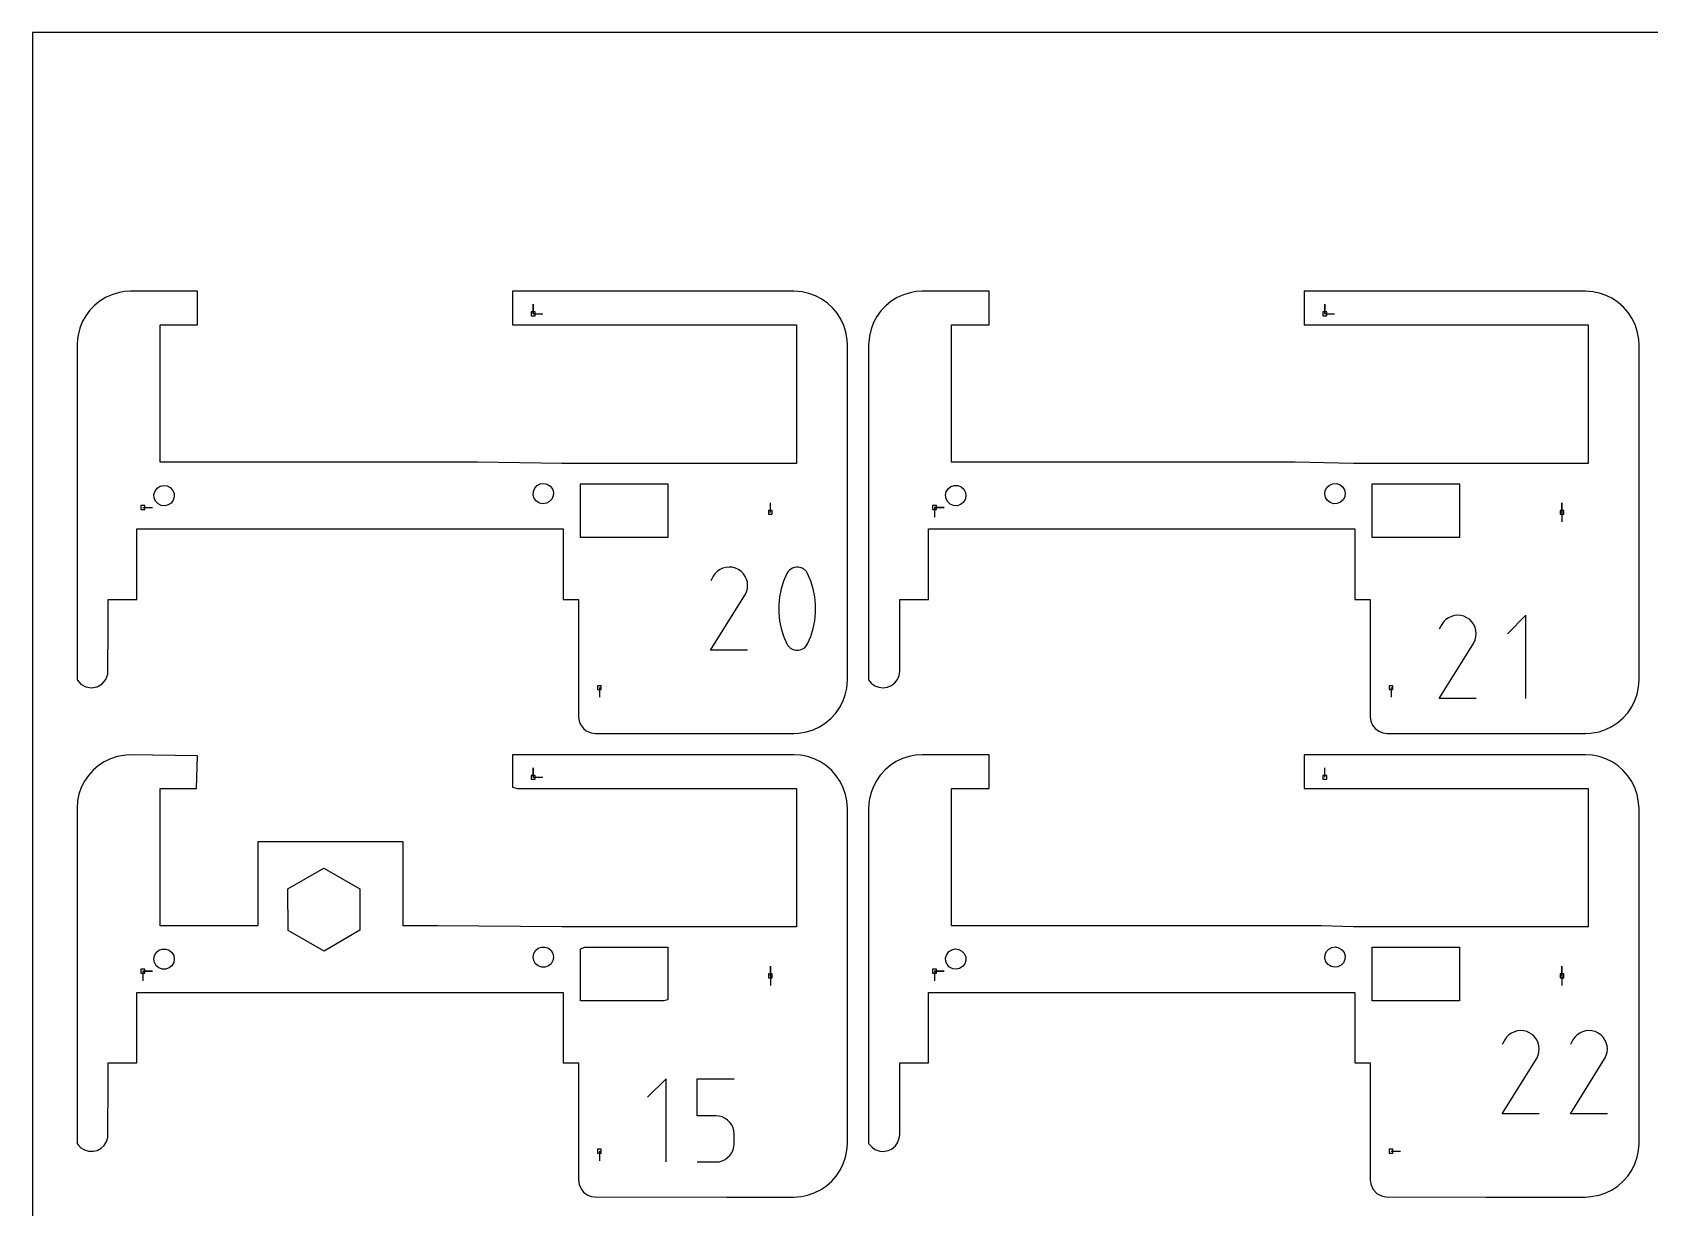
# Model space of a CAD drawing. Extents: x 0 to 400, y 0 to 400.
# Drawn here: x 0 to 241.4, y 224.6 to 400 of the extents above; entities that cross this region are included whole.
import ezdxf

# ---------------------------------------------------------------- set-up
doc = ezdxf.new("R2010")
doc.units = 0

msp = doc.modelspace()

# ---------------------------------------------------------------- linework, layer by layer
at = {"layer": 'annotation', "color": 1}
for p, q in [((74.763123, 358.001214), (74.763123, 359.429964)), ((74.763123, 358.001214), (74.763123, 359.429964)), ((74.763123, 359.429964), (74.763123, 358.001214)), ((74.763123, 358.001214), (76.191873, 358.001214)), ((192.938117, 358.001214), (192.938117, 359.429964)), ((192.938117, 358.001214), (192.938117, 359.429964)), ((192.938117, 359.429964), (192.938117, 358.001214)), ((192.938117, 358.001214), (194.366866, 358.001214)), ((16.500624, 329.081892), (17.929374, 329.081892)), ((110.167494, 328.367517), (110.167494, 329.796267)), ((134.675618, 329.081892), (136.104368, 329.081892)), ((134.675618, 329.081892), (136.104368, 329.081892)), ((136.104368, 329.081892), (134.675618, 329.081892)), ((134.675618, 329.081892), (134.675618, 327.653142)), ((228.342488, 328.367517), (228.342488, 329.796267)), ((228.342488, 328.367517), (228.342488, 329.796267)), ((228.342488, 329.796267), (228.342488, 328.367517)), ((228.342488, 328.367517), (228.342488, 326.938767)), ((101.628944, 318.82051), (101.266729, 318.125681)), ((101.916391, 319.228114), (101.628944, 318.82051)), ((102.261262, 319.568368), (101.916391, 319.228114)), ((102.65307, 319.838548), (102.261262, 319.568368)), ((103.081325, 320.03593), (102.65307, 319.838548)), ((103.535539, 320.157788), (103.081325, 320.03593)), ((104.005223, 320.201398), (103.535539, 320.157788)), ((104.479889, 320.164035), (104.005223, 320.201398)), ((104.949047, 320.042974), (104.479889, 320.164035)), ((105.40221, 319.83549), (104.949047, 320.042974)), ((105.807515, 319.547685), (105.40221, 319.83549)), ((105.40221, 319.83549), (105.40221, 319.83549)), ((106.146394, 319.202319), (105.807515, 319.547685)), ((106.415834, 318.80998), (106.146394, 319.202319)), ((106.612821, 318.38125), (106.415834, 318.80998)), ((112.625712, 319.218138), (112.149568, 318.098434)), ((112.786055, 319.484781), (112.625712, 319.218138)), ((112.625712, 319.218138), (112.625712, 319.218138)), ((112.985885, 319.712007), (112.786055, 319.484781)), ((113.218584, 319.897619), (112.985885, 319.712007)), ((113.477538, 320.039417), (113.218584, 319.897619)), ((113.756129, 320.135202), (113.477538, 320.039417)), ((114.04774, 320.182775), (113.756129, 320.135202)), ((114.345757, 320.179937), (114.04774, 320.182775)), ((114.643562, 320.124489), (114.345757, 320.179937)), ((114.934539, 320.014232), (114.643562, 320.124489)), ((115.04593, 319.955697), (114.934539, 320.014232)), ((114.934539, 320.014232), (114.934539, 320.014232)), ((115.15282, 319.888462), (115.04593, 319.955697)), ((115.25469, 319.813059), (115.15282, 319.888462)), ((115.351021, 319.730021), (115.25469, 319.813059)), ((115.441294, 319.639879), (115.351021, 319.730021)), ((115.524988, 319.543165), (115.441294, 319.639879)), ((115.601586, 319.440412), (115.524988, 319.543165)), ((115.670567, 319.332152), (115.601586, 319.440412)), ((115.731412, 319.218917), (115.670567, 319.332152)), ((116.209864, 318.096905), (115.731412, 319.218917)), ((115.731412, 319.218917), (115.731412, 319.218917)), ((106.405506, 316.062225), (106.61598, 316.514131)), ((106.734343, 317.926715), (106.612821, 318.38125)), ((106.61598, 316.514131), (106.738936, 316.982571)), ((106.777385, 317.456961), (106.734343, 317.926715)), ((106.738936, 316.982571), (106.777385, 317.456961)), ((111.792459, 316.946257), (111.554387, 315.770794)), ((112.149568, 318.098434), (111.792459, 316.946257)), ((116.568703, 316.942996), (116.209864, 318.096905)), ((116.80793, 315.76638), (116.568703, 316.942996)), ((101.25894, 307.780359), (106.356432, 315.986666)), ((106.356432, 315.986666), (106.362525, 315.994206)), ((106.356432, 315.986666), (106.356432, 315.986666)), ((106.362525, 315.994206), (106.368369, 316.001811)), ((106.368369, 316.001811), (106.374001, 316.009544)), ((106.374001, 316.009544), (106.37946, 316.017469)), ((106.37946, 316.017469), (106.384785, 316.025651)), ((106.384785, 316.025651), (106.390013, 316.034153)), ((106.390013, 316.034153), (106.395184, 316.04304)), ((106.395184, 316.04304), (106.400335, 316.052376)), ((106.400335, 316.052376), (106.405506, 316.062225)), ((106.405506, 316.062225), (106.405506, 316.062225)), ((111.554387, 315.770794), (111.435351, 314.581233)), ((111.435351, 314.581233), (111.435351, 313.386762)), ((116.927543, 314.576242), (116.80793, 315.76638)), ((116.927543, 313.381771), (116.927543, 314.576242)), ((111.435351, 313.386762), (111.554387, 312.196566)), ((111.554387, 312.196566), (111.792459, 311.019834)), ((116.568703, 311.016574), (116.80793, 312.192152)), ((116.80793, 312.192152), (116.927543, 313.381771)), ((210.387006, 311.632291), (210.024791, 310.937462)), ((210.674453, 312.039895), (210.387006, 311.632291)), ((211.019324, 312.38015), (210.674453, 312.039895)), ((211.411132, 312.65033), (211.019324, 312.38015)), ((211.839387, 312.847712), (211.411132, 312.65033)), ((212.293601, 312.96957), (211.839387, 312.847712)), ((212.763285, 313.01318), (212.293601, 312.96957)), ((213.23795, 312.975816), (212.763285, 313.01318)), ((213.707109, 312.854755), (213.23795, 312.975816)), ((214.160271, 312.647272), (213.707109, 312.854755)), ((214.565577, 312.359466), (214.160271, 312.647272)), ((214.160271, 312.647272), (214.160271, 312.647272)), ((214.904456, 312.014101), (214.565577, 312.359466)), ((215.173896, 311.621761), (214.904456, 312.014101)), ((215.370883, 311.193032), (215.173896, 311.621761)), ((222.954265, 313.013482), (220.192864, 310.251302)), ((222.954265, 300.592241), (222.954265, 313.013482)), ((111.792459, 311.019834), (112.149568, 309.865753)), ((112.149568, 309.865753), (112.625712, 308.743509)), ((115.731412, 308.744288), (116.209864, 309.864224)), ((116.209864, 309.864224), (116.568703, 311.016574)), ((215.163567, 308.874006), (215.374042, 309.325912)), ((215.492405, 310.738497), (215.370883, 311.193032)), ((215.374042, 309.325912), (215.496997, 309.794353)), ((215.535447, 310.268742), (215.492405, 310.738497)), ((215.496997, 309.794353), (215.535447, 310.268742)), ((106.77551, 307.780359), (101.25894, 307.780359)), ((112.625712, 308.743509), (112.625712, 308.743509)), ((112.625712, 308.743509), (112.686336, 308.6305)), ((112.686336, 308.6305), (112.754807, 308.522779)), ((112.754807, 308.522779), (112.830837, 308.420675)), ((112.830837, 308.420675), (112.914137, 308.324514)), ((112.914137, 308.324514), (113.004419, 308.234623)), ((113.004419, 308.234623), (113.101395, 308.151329)), ((113.101395, 308.151329), (113.204775, 308.07496)), ((113.204775, 308.07496), (113.314271, 308.005841)), ((113.314271, 308.005841), (113.429595, 307.9443)), ((113.429595, 307.9443), (113.429595, 307.9443)), ((113.429595, 307.9443), (113.71828, 307.836382)), ((113.71828, 307.836382), (114.014351, 307.782766)), ((114.014351, 307.782766), (114.311114, 307.781267)), ((114.311114, 307.781267), (114.601877, 307.829698)), ((114.601877, 307.829698), (114.879945, 307.925873)), ((114.879945, 307.925873), (115.138626, 308.067606)), ((115.138626, 308.067606), (115.371226, 308.25271)), ((115.371226, 308.25271), (115.571052, 308.479)), ((115.571052, 308.479), (115.731412, 308.744288)), ((115.731412, 308.744288), (115.731412, 308.744288)), ((210.017001, 300.59214), (215.114493, 308.798448)), ((215.114493, 308.798448), (215.120587, 308.805988)), ((215.114493, 308.798448), (215.114493, 308.798448)), ((215.120587, 308.805988), (215.126431, 308.813593)), ((215.126431, 308.813593), (215.132063, 308.821326)), ((215.132063, 308.821326), (215.137522, 308.829251)), ((215.137522, 308.829251), (215.142847, 308.837433)), ((215.142847, 308.837433), (215.148075, 308.845935)), ((215.148075, 308.845935), (215.153245, 308.854822)), ((215.153245, 308.854822), (215.158397, 308.864158)), ((215.158397, 308.864158), (215.163567, 308.874006)), ((215.163567, 308.874006), (215.163567, 308.874006)), ((84.644752, 302.20564), (84.644752, 300.77689)), ((202.819746, 302.205639), (202.819746, 300.77689)), ((215.533572, 300.59214), (210.017001, 300.59214)), ((74.763123, 288.826209), (74.763123, 290.254959)), ((74.763123, 288.826209), (74.763123, 290.254959)), ((74.763123, 290.254959), (74.763123, 288.826209)), ((192.938117, 288.826209), (192.938117, 290.254959)), ((74.763123, 288.826209), (76.191873, 288.826209)), ((16.500624, 259.906887), (17.929374, 259.906887)), ((16.500624, 259.906887), (17.929374, 259.906887)), ((17.929374, 259.906887), (16.500624, 259.906887)), ((16.500624, 259.906887), (16.500624, 258.478137)), ((110.167494, 259.192512), (110.167494, 260.621262)), ((110.167494, 259.192512), (110.167494, 260.621262)), ((110.167494, 260.621262), (110.167494, 259.192512)), ((110.167494, 259.192512), (110.167494, 257.763762)), ((134.675618, 259.906887), (136.104368, 259.906887)), ((134.675618, 259.906887), (136.104368, 259.906887)), ((136.104368, 259.906887), (134.675618, 259.906887)), ((134.675618, 259.906887), (134.675618, 258.478137)), ((228.342488, 259.192512), (228.342488, 260.621262)), ((228.342488, 259.192512), (228.342488, 260.621262)), ((228.342488, 260.621262), (228.342488, 259.192512)), ((228.342488, 259.192512), (228.342488, 257.763762)), ((219.790811, 249.645505), (219.428596, 248.950676)), ((220.078258, 250.053109), (219.790811, 249.645505)), ((220.423129, 250.393363), (220.078258, 250.053109)), ((220.814937, 250.663543), (220.423129, 250.393363)), ((221.243192, 250.860925), (220.814937, 250.663543)), ((221.697406, 250.982783), (221.243192, 250.860925)), ((222.16709, 251.026393), (221.697406, 250.982783)), ((222.641756, 250.98903), (222.16709, 251.026393)), ((223.110914, 250.867969), (222.641756, 250.98903)), ((223.564077, 250.660485), (223.110914, 250.867969)), ((223.969382, 250.372679), (223.564077, 250.660485)), ((223.564077, 250.660485), (223.564077, 250.660485)), ((224.308261, 250.027314), (223.969382, 250.372679)), ((224.577701, 249.634974), (224.308261, 250.027314)), ((224.774688, 249.206245), (224.577701, 249.634974)), ((224.89621, 248.75171), (224.774688, 249.206245)), ((224.939252, 248.281956), (224.89621, 248.75171)), ((229.967222, 249.645505), (229.605007, 248.950676)), ((230.254669, 250.053109), (229.967222, 249.645505)), ((230.59954, 250.393363), (230.254669, 250.053109)), ((230.991348, 250.663543), (230.59954, 250.393363)), ((231.419603, 250.860925), (230.991348, 250.663543)), ((231.873817, 250.982783), (231.419603, 250.860925)), ((232.343501, 251.026393), (231.873817, 250.982783)), ((232.818167, 250.98903), (232.343501, 251.026393)), ((233.287325, 250.867969), (232.818167, 250.98903)), ((233.740488, 250.660485), (233.287325, 250.867969)), ((234.145793, 250.372679), (233.740488, 250.660485)), ((233.740488, 250.660485), (233.740488, 250.660485)), ((234.484672, 250.027314), (234.145793, 250.372679)), ((234.754112, 249.634974), (234.484672, 250.027314)), ((234.9511, 249.206245), (234.754112, 249.634974)), ((235.072621, 248.75171), (234.9511, 249.206245)), ((235.115663, 248.281956), (235.072621, 248.75171)), ((219.420807, 238.605353), (224.518298, 246.811661)), ((224.518298, 246.811661), (224.524392, 246.819201)), ((224.518298, 246.811661), (224.518298, 246.811661)), ((224.524392, 246.819201), (224.530236, 246.826806)), ((224.530236, 246.826806), (224.535868, 246.834539)), ((224.535868, 246.834539), (224.541327, 246.842464)), ((224.541327, 246.842464), (224.546652, 246.850646)), ((224.546652, 246.850646), (224.55188, 246.859148)), ((224.55188, 246.859148), (224.557051, 246.868035)), ((224.557051, 246.868035), (224.562202, 246.877371)), ((224.562202, 246.877371), (224.567373, 246.88722)), ((224.567373, 246.88722), (224.777847, 247.339126)), ((224.567373, 246.88722), (224.567373, 246.88722)), ((224.777847, 247.339126), (224.900802, 247.807566)), ((224.900802, 247.807566), (224.939252, 248.281956)), ((229.597218, 238.605353), (234.69471, 246.811661)), ((234.69471, 246.811661), (234.700803, 246.819201)), ((234.69471, 246.811661), (234.69471, 246.811661)), ((234.700803, 246.819201), (234.706647, 246.826806)), ((234.706647, 246.826806), (234.712279, 246.834539)), ((234.712279, 246.834539), (234.717738, 246.842464)), ((234.717738, 246.842464), (234.723063, 246.850646)), ((234.723063, 246.850646), (234.728291, 246.859148)), ((234.728291, 246.859148), (234.733462, 246.868035)), ((234.733462, 246.868035), (234.738613, 246.877371)), ((234.738613, 246.877371), (234.743784, 246.88722)), ((234.743784, 246.88722), (234.954258, 247.339126)), ((234.743784, 246.88722), (234.743784, 246.88722)), ((234.954258, 247.339126), (235.077214, 247.807566)), ((235.077214, 247.807566), (235.115663, 248.281956)), ((94.603798, 243.838477), (91.842397, 241.076297)), ((94.603798, 231.417236), (94.603798, 243.838477)), ((99.261374, 238.307107), (99.261374, 243.838477)), ((99.261374, 243.838477), (104.777945, 243.838477)), ((102.019659, 238.307107), (99.261374, 238.307107)), ((102.514923, 238.262836), (102.019659, 238.307107)), ((102.981285, 238.135155), (102.514923, 238.262836)), ((103.410905, 237.931765), (102.981285, 238.135155)), ((103.795941, 237.660366), (103.410905, 237.931765)), ((104.128553, 237.328656), (103.795941, 237.660366)), ((104.400901, 236.944337), (104.128553, 237.328656)), ((104.605142, 236.515107), (104.400901, 236.944337)), ((224.937377, 238.605353), (219.420807, 238.605353)), ((235.113788, 238.605353), (229.597218, 238.605353)), ((104.733437, 236.048667), (104.605142, 236.515107)), ((104.777945, 235.552716), (104.733437, 236.048667)), ((104.777945, 234.178637), (104.777945, 235.552716)), ((104.777945, 235.552716), (104.777945, 235.552716)), ((84.644752, 233.030635), (84.644752, 231.601885)), ((102.980971, 231.590073), (103.410558, 231.794395)), ((103.410558, 231.794395), (103.795621, 232.066901)), ((103.795621, 232.066901), (104.128297, 232.399774)), ((104.128297, 232.399774), (104.400728, 232.785199)), ((104.400728, 232.785199), (104.605053, 233.215362)), ((104.605053, 233.215362), (104.733412, 233.682446)), ((104.733412, 233.682446), (104.777945, 234.178637)), ((202.819746, 233.030635), (204.248496, 233.030635)), ((99.261374, 231.417236), (102.019659, 231.417236)), ((102.019659, 231.417236), (102.514718, 231.461748)), ((102.019659, 231.417236), (102.019659, 231.417236)), ((102.514718, 231.461748), (102.980971, 231.590073))]:
    msp.add_line(p, q, dxfattribs=at)
at = {"layer": 'boundary', "color": 5}
for p, q in [((10.142966, 359.945244), (9.32311, 359.2984)), ((11.040238, 360.479539), (10.142966, 359.945244)), ((11.999574, 360.892147), (11.040238, 360.479539)), ((13.004559, 361.176007), (11.999574, 360.892147)), ((13.761524, 361.30814), (13.004559, 361.176007)), ((14.667502, 361.367519), (13.761524, 361.30814)), ((22.943207, 361.367519), (14.667502, 361.367519)), ((24.667501, 361.367519), (22.943207, 361.367519)), ((24.667501, 360.250782), (24.667501, 361.367519)), ((24.667501, 356.334339), (24.667501, 360.250782)), ((93.274936, 361.367519), (71.667498, 361.367519)), ((71.667498, 361.367519), (71.667498, 357.451076)), ((113.667501, 361.367519), (93.274936, 361.367519)), ((114.902226, 361.261183), (113.667501, 361.367519)), ((115.921991, 361.032488), (114.902226, 361.261183)), ((116.903186, 360.672642), (115.921991, 361.032488)), ((117.82901, 360.187805), (116.903186, 360.672642)), ((118.683636, 359.586271), (117.82901, 360.187805)), ((128.202315, 359.867972), (127.393534, 359.206694)), ((129.09049, 360.418024), (128.202315, 359.867972)), ((130.042864, 360.84744), (129.09049, 360.418024)), ((131.043141, 361.148873), (130.042864, 360.84744)), ((131.890254, 361.305107), (131.043141, 361.148873)), ((132.842496, 361.367519), (131.890254, 361.305107)), ((140.826771, 361.367519), (132.842496, 361.367519)), ((142.842494, 361.367519), (140.826771, 361.367519)), ((142.842494, 360.062037), (142.842494, 361.367519)), ((142.842494, 356.334339), (142.842494, 360.062037)), ((210.408608, 361.367519), (189.842491, 361.367519)), ((189.842491, 361.367519), (189.842492, 357.63982)), ((231.842494, 361.367519), (210.408608, 361.367519)), ((232.929722, 361.290522), (231.842494, 361.367519)), ((233.954576, 361.080829), (232.929722, 361.290522)), ((234.943302, 360.739157), (233.954576, 361.080829)), ((235.87896, 360.271356), (234.943302, 360.739157)), ((236.745563, 359.685429), (235.87896, 360.271356)), ((7.970193, 357.713078), (7.460278, 356.801728)), ((8.594699, 358.550076), (7.970193, 357.713078)), ((9.32311, 359.2984), (8.594699, 358.550076)), ((71.667498, 357.451076), (71.667498, 356.334339)), ((119.452427, 358.878329), (118.683636, 359.586271)), ((120.122244, 358.076097), (119.452427, 358.878329)), ((120.681612, 357.193303), (120.122244, 358.076097)), ((126.067915, 357.597434), (125.573756, 356.676986)), ((126.677987, 358.445506), (126.067915, 357.597434)), ((127.393534, 359.206694), (126.677987, 358.445506)), ((189.842492, 357.63982), (189.842491, 356.334339)), ((237.528262, 358.991397), (236.745563, 359.685429)), ((238.213687, 358.20114), (237.528262, 358.991397)), ((238.79009, 357.328181), (238.213687, 358.20114)), ((239.247624, 356.387453), (238.79009, 357.328181)), ((7.073682, 355.831616), (6.817021, 354.819343)), ((7.460278, 356.801728), (7.073682, 355.831616)), ((19.05894, 342.700695), (19.05894, 356.334339)), ((19.05894, 356.334339), (23.611038, 356.334339)), ((23.611038, 356.334339), (24.667501, 356.334339)), ((71.667498, 356.334339), (76.45196, 356.334339)), ((76.45196, 356.334339), (86.083357, 356.334339)), ((86.083357, 356.334339), (114.058943, 356.334339)), ((114.058943, 356.334339), (114.058943, 339.814278)), ((121.120971, 356.245046), (120.681612, 357.193303)), ((121.432798, 355.247554), (121.120971, 356.245046)), ((121.619338, 354.102219), (121.432798, 355.247554)), ((125.203968, 355.699912), (124.964881, 354.682931)), ((125.573756, 356.676986), (125.203968, 355.699912)), ((137.233934, 343.235477), (137.233934, 356.334339)), ((137.233934, 356.334339), (141.607475, 356.334339)), ((141.607475, 356.334339), (142.842494, 356.334339)), ((189.842491, 356.334339), (195.435595, 356.334339)), ((195.435595, 356.334339), (202.079487, 356.334339)), ((202.079487, 356.334339), (232.233937, 356.334339)), ((232.233937, 356.334339), (232.233937, 338.527622)), ((239.578453, 355.395052), (239.247624, 356.387453)), ((239.791872, 354.139735), (239.578453, 355.395052)), ((6.726882, 354.273494), (6.6675, 353.36752)), ((6.6675, 353.36752), (6.6675, 318.8703)), ((6.817021, 354.819343), (6.726882, 354.273494)), ((121.667494, 353.36752), (121.619338, 354.102219)), ((121.667494, 320.957338), (121.667494, 353.36752)), ((124.964881, 354.682931), (124.842494, 353.36752)), ((124.842494, 353.36752), (124.842494, 320.085123)), ((239.842487, 353.36752), (239.791872, 354.139735)), ((239.842487, 321.855542), (239.842487, 353.36752)), ((137.233934, 335.834337), (137.233934, 343.235477)), ((19.05894, 335.834337), (19.05894, 342.700695)), ((114.058943, 339.814278), (114.058943, 335.666236)), ((232.233937, 338.527622), (232.233937, 335.666236)), ((32.551193, 335.834337), (19.05894, 335.834337)), ((34.774678, 335.834337), (32.551193, 335.834337)), ((54.256347, 335.834337), (34.774678, 335.834337)), ((66.447421, 335.834337), (54.256347, 335.834337)), ((79.058933, 335.666236), (66.447421, 335.834337)), ((107.03452, 335.666236), (79.058933, 335.666236)), ((114.058943, 335.666236), (107.03452, 335.666236)), ((150.333056, 335.834337), (137.233934, 335.834337)), ((153.339589, 335.834337), (150.333056, 335.834337)), ((172.049884, 335.834337), (153.339589, 335.834337)), ((188.534303, 335.834337), (172.049884, 335.834337)), ((197.233927, 335.666236), (188.534303, 335.834337)), ((227.388377, 335.666236), (197.233927, 335.666236)), ((232.233937, 335.666236), (227.388377, 335.666236)), ((15.613623, 319.870012), (15.613623, 325.897396)), ((15.613623, 325.897396), (33.879263, 325.897396)), ((33.879263, 325.897396), (65.910503, 325.897396)), ((65.910503, 325.897396), (75.941857, 325.897396)), ((75.941857, 325.897396), (79.243624, 325.897396)), ((79.243624, 325.897396), (79.243624, 319.870012)), ((133.788617, 320.222834), (133.788617, 325.897395)), ((133.788617, 325.897395), (153.138099, 325.897395)), ((153.138099, 325.897395), (183.294339, 325.897396)), ((183.294339, 325.897396), (193.920932, 325.897396)), ((193.920932, 325.897396), (197.418617, 325.897396)), ((197.418617, 325.897396), (197.418617, 320.222834)), ((239.842487, 303.367515), (239.842487, 321.855542)), ((6.6675, 318.8703), (6.6675, 303.367515)), ((15.613623, 315.367518), (15.613623, 319.870012)), ((79.243624, 319.870012), (79.243624, 315.367519)), ((121.667494, 303.367515), (121.667494, 320.957338)), ((124.842494, 320.085123), (124.842494, 303.367515)), ((133.788617, 315.367518), (133.788617, 320.222834)), ((197.418617, 320.222834), (197.418617, 315.367519)), ((11.302519, 311.609583), (11.302519, 315.367519)), ((11.302519, 315.367519), (13.145913, 315.367519)), ((13.145913, 315.367519), (15.613623, 315.367518)), ((79.243624, 315.367519), (80.563312, 315.367519)), ((80.563312, 315.367519), (81.549127, 315.367519)), ((81.549127, 315.367519), (81.549127, 304.014041)), ((129.477512, 311.315105), (129.477513, 315.367518)), ((129.477513, 315.367518), (131.465358, 315.367519)), ((131.465358, 315.367519), (133.788617, 315.367518)), ((197.418617, 315.367519), (198.661056, 315.367519)), ((198.661056, 315.367519), (199.724121, 315.367519)), ((199.724121, 315.367519), (199.724121, 304.495692)), ((11.265221, 304.237903), (11.302519, 311.609583)), ((129.477513, 304.668158), (129.477512, 311.315105)), ((10.973451, 303.42837), (11.265221, 304.237903)), ((129.380605, 304.013323), (129.477513, 304.668158)), ((199.724121, 304.495692), (199.724121, 297.867516)), ((6.6675, 303.367515), (7.23498, 302.720648)), ((7.23498, 302.720648), (7.988174, 302.304509)), ((7.988174, 302.304509), (8.837856, 302.168407)), ((8.837856, 302.168407), (9.683341, 302.328463)), ((9.683341, 302.328463), (10.424484, 302.765721)), ((10.424484, 302.765721), (10.973451, 303.42837)), ((81.549127, 304.014041), (81.549127, 297.867516)), ((121.332462, 301.113024), (121.561155, 302.132791)), ((121.561155, 302.132791), (121.667494, 303.367515)), ((124.842494, 303.367515), (125.242227, 302.881432)), ((125.242227, 302.881432), (125.768534, 302.479929)), ((125.768534, 302.479929), (126.356703, 302.256056)), ((126.356703, 302.256056), (127.01285, 302.168407)), ((127.01285, 302.168407), (127.634618, 302.265687)), ((127.634618, 302.265687), (128.247858, 302.514968)), ((128.247858, 302.514968), (128.739548, 302.90779)), ((128.739548, 302.90779), (129.148445, 303.42837)), ((129.148445, 303.42837), (129.380605, 304.013323)), ((239.555797, 301.255432), (239.765487, 302.280289)), ((239.765487, 302.280289), (239.842487, 303.367515)), ((120.487777, 299.206005), (120.972616, 300.13183)), ((120.972616, 300.13183), (121.332462, 301.113024)), ((238.746321, 299.331048), (239.214125, 300.266709)), ((239.214125, 300.266709), (239.555797, 301.255432)), ((81.549127, 297.867516), (81.63431, 297.220469)), ((81.63431, 297.220469), (81.830149, 296.729922)), ((118.376077, 296.912767), (119.178303, 297.582584)), ((119.178303, 297.582584), (119.886245, 298.351383)), ((119.886245, 298.351383), (120.487777, 299.206005)), ((199.724121, 297.867516), (199.809304, 297.220469)), ((199.809304, 297.220469), (200.077106, 296.605278)), ((235.80315, 296.419912), (236.676114, 296.996318)), ((236.676114, 296.996318), (237.466363, 297.681743)), ((237.466363, 297.681743), (238.160397, 298.46445)), ((238.160397, 298.46445), (238.746321, 299.331048)), ((81.830149, 296.729922), (82.281358, 296.099749)), ((82.281358, 296.099749), (82.696232, 295.772843)), ((82.696232, 295.772843), (83.402076, 295.452702)), ((83.402076, 295.452702), (84.049129, 295.367514)), ((84.049129, 295.367514), (100.22706, 295.367515)), ((100.22706, 295.367515), (113.6675, 295.367515)), ((113.6675, 295.367515), (114.402197, 295.415671)), ((114.402197, 295.415671), (115.547529, 295.602212)), ((115.547529, 295.602212), (116.545025, 295.914042)), ((116.545025, 295.914042), (117.493278, 296.353398)), ((117.493278, 296.353398), (118.376077, 296.912767)), ((200.077106, 296.605278), (200.456351, 296.099749)), ((200.456351, 296.099749), (200.99587, 295.70088)), ((200.99587, 295.70088), (201.577069, 295.452702)), ((201.577069, 295.452702), (202.224123, 295.367514)), ((202.224123, 295.367514), (217.715733, 295.367514)), ((217.715733, 295.367514), (231.842494, 295.367514)), ((231.842494, 295.367514), (232.614707, 295.41813)), ((232.614707, 295.41813), (233.87002, 295.631551)), ((233.87002, 295.631551), (234.862427, 295.962383)), ((234.862427, 295.962383), (235.80315, 296.419912)), ((13.992837, 292.148295), (12.66028, 291.932521)), ((14.667502, 292.192514), (13.992837, 292.148295)), ((24.667501, 292.019498), (14.667502, 292.192514)), ((98.481548, 292.192514), (71.667498, 292.192514)), ((71.667498, 292.192514), (71.667498, 287.33235)), ((113.667501, 292.192514), (98.481548, 292.192514)), ((114.711708, 292.124074), (113.667501, 292.192514)), ((132.842496, 292.192514), (131.843992, 292.12707)), ((140.535342, 292.192514), (132.842496, 292.192514)), ((142.842494, 292.192514), (140.535342, 292.192514)), ((142.842494, 290.698288), (142.842494, 292.192514)), ((209.367285, 292.192514), (189.842492, 292.192514)), ((189.842492, 292.192514), (189.842492, 288.65356)), ((231.842494, 292.192514), (209.367285, 292.192514)), ((232.886701, 292.124074), (231.842494, 292.192514)), ((9.059196, 289.891947), (8.363252, 289.111156)), ((9.8511, 290.57522), (9.059196, 289.891947)), ((10.725413, 291.14928), (9.8511, 290.57522)), ((11.667178, 291.604309), (10.725413, 291.14928)), ((12.66028, 291.932521), (11.667178, 291.604309)), ((24.503823, 287.159334), (24.667501, 292.019498)), ((115.738047, 291.919923), (114.711708, 292.124074)), ((116.728969, 291.583552), (115.738047, 291.919923)), ((117.667496, 291.12072), (116.728969, 291.583552)), ((118.537591, 290.539345), (117.667496, 291.12072)), ((119.324347, 289.849371), (118.537591, 290.539345)), ((120.014324, 289.062606), (119.324347, 289.849371)), ((127.288965, 289.939984), (126.586282, 289.165931)), ((128.08667, 290.615696), (127.288965, 289.939984)), ((128.965748, 291.181503), (128.08667, 290.615696)), ((129.91116, 291.627727), (128.965748, 291.181503)), ((130.906728, 291.946734), (129.91116, 291.627727)), ((131.843992, 292.12707), (130.906728, 291.946734)), ((142.842494, 287.159334), (142.842494, 290.698288)), ((233.913041, 291.919923), (232.886701, 292.124074)), ((234.903962, 291.583552), (233.913041, 291.919923)), ((235.842489, 291.12072), (234.903962, 291.583552)), ((236.712585, 290.539345), (235.842489, 291.12072)), ((237.499341, 289.849371), (236.712585, 290.539345)), ((238.189318, 289.062606), (237.499341, 289.849371)), ((7.305023, 287.311898), (6.960848, 286.324215)), ((7.775173, 288.246207), (7.305023, 287.311898)), ((8.363252, 289.111156), (7.775173, 288.246207)), ((71.667498, 287.33235), (72.408755, 287.159334)), ((120.595696, 288.192516), (120.014324, 289.062606)), ((121.058531, 287.253983), (120.595696, 288.192516)), ((125.51224, 287.37724), (125.15926, 286.393203)), ((125.990643, 288.306784), (125.51224, 287.37724)), ((126.586282, 289.165931), (125.990643, 288.306784)), ((189.842492, 288.65356), (189.842492, 287.159334)), ((238.77069, 288.192516), (238.189318, 289.062606)), ((239.233525, 287.253983), (238.77069, 288.192516)), ((6.748541, 285.300059), (6.6675, 284.192515)), ((6.960848, 286.324215), (6.748541, 285.300059)), ((19.05894, 270.851777), (19.05894, 287.159334)), ((19.05894, 287.159334), (24.503823, 287.159334)), ((72.408755, 287.159334), (96.977674, 287.159334)), ((96.977674, 287.159334), (114.058943, 287.159334)), ((114.058943, 287.159334), (114.058943, 277.072553)), ((121.394903, 286.263068), (121.058531, 287.253983)), ((121.579492, 285.335058), (121.394903, 286.263068)), ((121.631633, 284.739631), (121.579492, 285.335058)), ((124.937747, 285.371514), (124.842494, 284.192515)), ((125.15926, 286.393203), (124.937747, 285.371514)), ((137.233934, 274.595255), (137.233934, 287.159334)), ((137.233934, 287.159334), (141.428918, 287.159334)), ((141.428918, 287.159334), (142.842494, 287.159334)), ((189.842492, 287.159334), (196.244236, 287.159334)), ((196.244236, 287.159334), (199.900623, 287.159334)), ((199.900623, 287.159334), (232.233937, 287.159334)), ((232.233937, 287.159334), (232.233937, 268.065961)), ((239.569896, 286.263068), (239.233525, 287.253983)), ((239.789413, 285.002247), (239.569896, 286.263068)), ((239.842487, 284.192515), (239.789413, 285.002247)), ((6.6675, 284.192515), (6.6675, 243.621181)), ((121.667494, 284.192515), (121.631633, 284.739631)), ((121.667494, 247.291315), (121.667494, 284.192515)), ((124.842494, 284.192515), (124.842494, 252.12494)), ((239.842487, 253.578741), (239.842487, 284.192515)), ((38.349672, 279.192516), (33.667499, 279.192516)), ((33.667499, 279.192516), (33.667499, 269.36709)), ((55.339503, 279.192516), (38.349672, 279.192516)), ((55.339503, 276.484758), (55.339503, 279.192516)), ((55.339503, 266.659332), (55.339503, 276.484758)), ((114.058943, 277.072553), (114.058943, 266.491231)), ((137.233934, 266.659332), (137.233934, 274.595255)), ((19.05894, 266.659332), (19.05894, 270.851777)), ((33.667499, 269.36709), (33.667499, 266.659332)), ((232.233937, 268.065961), (232.233937, 266.491231)), ((30.511363, 266.659332), (19.05894, 266.659332)), ((33.667499, 266.659332), (30.511363, 266.659332)), ((60.464017, 266.659332), (55.339503, 266.659332)), ((79.058933, 266.491231), (60.464017, 266.659332)), ((96.140202, 266.491231), (79.058933, 266.491231)), ((114.058943, 266.491231), (96.140202, 266.491231)), ((149.347251, 266.659332), (137.233934, 266.659332)), ((149.939925, 266.659332), (149.347251, 266.659332)), ((153.729505, 266.659332), (149.939925, 266.659332)), ((171.668428, 266.659332), (153.729505, 266.659332)), ((192.446192, 266.659332), (171.668428, 266.659332)), ((197.233927, 266.491231), (192.446192, 266.659332)), ((229.56724, 266.491231), (197.233927, 266.491231)), ((232.233937, 266.491231), (229.56724, 266.491231)), ((15.613623, 248.930894), (15.613623, 256.722391)), ((15.613623, 256.722391), (28.460052, 256.722391)), ((28.460052, 256.722391), (69.866291, 256.722391)), ((69.866291, 256.722391), (76.921454, 256.722391)), ((76.921454, 256.722391), (79.243624, 256.72239)), ((79.243624, 256.72239), (79.243624, 248.930894)), ((133.788617, 251.400652), (133.788617, 256.72239)), ((133.788617, 256.72239), (154.221941, 256.72239)), ((154.221941, 256.72239), (182.503182, 256.722391)), ((182.503182, 256.722391), (193.725012, 256.722391)), ((193.725012, 256.722391), (197.418617, 256.722391)), ((197.418617, 256.722391), (197.418617, 251.400652)), ((239.842487, 234.19251), (239.842487, 253.578741)), ((124.842494, 252.12494), (124.842494, 234.19251)), ((133.788617, 246.192513), (133.788617, 251.400652)), ((197.418617, 251.400652), (197.418617, 246.192514)), ((15.613623, 246.192513), (15.613623, 248.930894)), ((79.243624, 248.930894), (79.243624, 246.192513)), ((121.667494, 234.19251), (121.667494, 247.291315)), ((11.265221, 235.062898), (11.302519, 243.906967)), ((11.302519, 243.906967), (11.302519, 246.192514)), ((11.302519, 246.192514), (12.423657, 246.192514)), ((12.423657, 246.192514), (15.613623, 246.192513)), ((79.243624, 246.192513), (80.949562, 246.192513)), ((80.949562, 246.192513), (81.549127, 246.192513)), ((81.549127, 246.192513), (81.549127, 232.430779)), ((129.477512, 241.845622), (129.477513, 246.192513)), ((129.477513, 246.192513), (131.60981, 246.192514)), ((131.60981, 246.192514), (133.788617, 246.192513)), ((197.418617, 246.192514), (198.583806, 246.192514)), ((198.583806, 246.192514), (199.724121, 246.192514)), ((199.724121, 246.192514), (199.724121, 235.802338)), ((6.6675, 243.621181), (6.6675, 234.19251)), ((129.477513, 235.493153), (129.477512, 241.845622)), ((6.6675, 234.19251), (6.82837, 233.973553)), ((10.727687, 233.898245), (11.066932, 234.455909)), ((11.066932, 234.455909), (11.265221, 235.062898)), ((121.599051, 233.148305), (121.667494, 234.19251)), ((124.842494, 234.19251), (125.343318, 233.609532)), ((128.837858, 233.832498), (129.148445, 234.253365)), ((129.148445, 234.253365), (129.416528, 234.973659)), ((129.416528, 234.973659), (129.477513, 235.493153)), ((199.724121, 235.802338), (199.724121, 228.692511)), ((239.774044, 233.148305), (239.842487, 234.19251)), ((6.82837, 233.973553), (7.23498, 233.545643)), ((7.23498, 233.545643), (7.797381, 233.214314)), ((7.797381, 233.214314), (8.407111, 233.02462)), ((8.407111, 233.02462), (9.0598, 233.015808)), ((9.0598, 233.015808), (9.683341, 233.153458)), ((9.683341, 233.153458), (10.254487, 233.469485)), ((10.254487, 233.469485), (10.727687, 233.898245)), ((81.549127, 232.430779), (81.549127, 228.692511)), ((121.058531, 231.131043), (121.394903, 232.121962)), ((121.394903, 232.121962), (121.599051, 233.148305)), ((125.343318, 233.609532), (125.768534, 233.304924)), ((125.768534, 233.304924), (126.492539, 233.047044)), ((126.492539, 233.047044), (127.01285, 232.993402)), ((127.01285, 232.993402), (127.769439, 233.128513)), ((127.769439, 233.128513), (128.247858, 233.339963)), ((128.247858, 233.339963), (128.837858, 233.832498)), ((239.233525, 231.131043), (239.569896, 232.121962)), ((239.569896, 232.121962), (239.774044, 233.148305)), ((120.014324, 229.322424), (120.595696, 230.192514)), ((120.595696, 230.192514), (121.058531, 231.131043)), ((238.189318, 229.322424), (238.77069, 230.192514)), ((238.77069, 230.192514), (239.233525, 231.131043)), ((81.549127, 228.692511), (81.63431, 228.045464)), ((81.63431, 228.045464), (81.90611, 227.423349)), ((81.90611, 227.423349), (82.281358, 226.924744)), ((116.728969, 226.801478), (117.667496, 227.264307)), ((117.667496, 227.264307), (118.537592, 227.845682)), ((118.537592, 227.845682), (119.324347, 228.535659)), ((119.324347, 228.535659), (120.014324, 229.322424)), ((199.724121, 228.692511), (199.799868, 228.098976)), ((199.799868, 228.098976), (200.149069, 227.30563)), ((200.149069, 227.30563), (200.748552, 226.679559)), ((234.903963, 226.801478), (235.842489, 227.264307)), ((235.842489, 227.264307), (236.712585, 227.845682)), ((236.712585, 227.845682), (237.499341, 228.535659)), ((237.499341, 228.535659), (238.189318, 229.322424)), ((82.281358, 226.924744), (82.8278, 226.521877)), ((82.8278, 226.521877), (83.402076, 226.277697)), ((83.402076, 226.277697), (83.909493, 226.198606)), ((83.909493, 226.198606), (103.658661, 226.192509)), ((103.658661, 226.192509), (113.6675, 226.192509)), ((113.6675, 226.192509), (114.214615, 226.22837)), ((114.214615, 226.22837), (114.81004, 226.280512)), ((114.81004, 226.280512), (115.738047, 226.465104)), ((115.738047, 226.465104), (116.728969, 226.801478)), ((200.748552, 226.679559), (201.526008, 226.296282)), ((201.526008, 226.296282), (202.047073, 226.20024)), ((202.047073, 226.20024), (217.029413, 226.192509)), ((217.029413, 226.192509), (231.842494, 226.192509)), ((231.842494, 226.192509), (232.652224, 226.245584)), ((232.652224, 226.245584), (233.913041, 226.465103)), ((233.913041, 226.465103), (234.903963, 226.801478))]:
    msp.add_line(p, q, dxfattribs=at)
at = {"layer": 'frame', "color": 5}
for p, q in [((400, 400), (0, 400)), ((0, 400), (0, 0))]:
    msp.add_line(p, q, dxfattribs=at)
at = {"layer": 'hole', "color": 5}
for p, q in [((75.048873, 358.286964), (74.477373, 358.286964)), ((74.477373, 358.286964), (74.477373, 357.715464)), ((74.477373, 357.715464), (75.048873, 357.715464)), ((75.048873, 357.715464), (75.048873, 358.286964)), ((193.223867, 358.286964), (192.652367, 358.286964)), ((192.652367, 358.286964), (192.652367, 357.715464)), ((192.652367, 357.715464), (193.223867, 357.715464)), ((193.223867, 357.715464), (193.223867, 358.286964)), ((18.158156, 331.046481), (18.310387, 331.551914)), ((18.187971, 330.519463), (18.158156, 331.046481)), ((18.310387, 331.551914), (18.626311, 331.974799)), ((18.626311, 331.974799), (19.067813, 332.26413)), ((19.067813, 332.26413), (19.581648, 332.385008)), ((19.581648, 332.385008), (20.105838, 332.322856)), ((20.105838, 332.322856), (20.577157, 332.085169)), ((20.577157, 332.085169), (20.938757, 331.700614)), ((20.938757, 331.700614), (21.147029, 331.215576)), ((21.147029, 331.215576), (21.176844, 330.688558)), ((74.773301, 330.953295), (74.792259, 331.481264)), ((74.936066, 330.450684), (74.773301, 330.953295)), ((74.792259, 331.481264), (74.990653, 331.970908)), ((74.990653, 331.970908), (75.344545, 332.363169)), ((75.344545, 332.363169), (75.811256, 332.610735)), ((75.811256, 332.610735), (76.334496, 332.683747)), ((76.334496, 332.683747), (76.851153, 332.573395)), ((76.851153, 332.573395), (77.298907, 332.292993)), ((77.298907, 332.292993), (77.623757, 331.87636)), ((77.767561, 330.84578), (77.56917, 330.356136)), ((77.623757, 331.87636), (77.786519, 331.373748)), ((77.786519, 331.373748), (77.767561, 330.84578)), ((81.849066, 331.745543), (81.849067, 332.632808)), ((81.849067, 325.386967), (81.849066, 331.745543)), ((81.849067, 332.632808), (84.516382, 332.632808)), ((84.516382, 332.632808), (94.849063, 332.632808)), ((94.849063, 332.632808), (94.849063, 331.745543)), ((94.849063, 331.745543), (94.849063, 325.386968)), ((136.322182, 330.921096), (136.432189, 331.437843)), ((136.39554, 330.397887), (136.322182, 330.921096)), ((136.432189, 331.437843), (136.712307, 331.8858)), ((136.712307, 331.8858), (137.128737, 332.210938)), ((137.128737, 332.210938), (137.631255, 332.374038)), ((137.631255, 332.374038), (138.159255, 332.355432)), ((138.159255, 332.355432), (138.649048, 332.157362)), ((138.649048, 332.157362), (139.041557, 331.803716)), ((139.041557, 331.803716), (139.289447, 331.337152)), ((139.362805, 330.813942), (139.252798, 330.297196)), ((139.289447, 331.337152), (139.362805, 330.813942)), ((192.93577, 331.096475), (193.004454, 331.620093)), ((193.050318, 330.580944), (192.93577, 331.096475)), ((193.004454, 331.620093), (193.248085, 332.088642)), ((193.248085, 332.088642), (193.637273, 332.445607)), ((193.637273, 332.445607), (194.12508, 332.647934)), ((194.12508, 332.647934), (194.65267, 332.67122)), ((194.65267, 332.67122), (195.156406, 332.512654)), ((195.156406, 332.512654), (195.575532, 332.191364)), ((195.575532, 332.191364), (195.859493, 331.746099)), ((195.859493, 331.746099), (195.97404, 331.230568)), ((195.97404, 331.230568), (195.905355, 330.706951)), ((200.02406, 331.610819), (200.02406, 332.632808)), ((200.02406, 332.632808), (203.096388, 332.632808)), ((200.02406, 325.501481), (200.02406, 331.610819)), ((203.096388, 332.632808), (213.024057, 332.632808)), ((213.024057, 332.632808), (213.024057, 331.610818)), ((213.024057, 331.610818), (213.024057, 325.501481)), ((16.786374, 329.367642), (16.214874, 329.367642)), ((16.214874, 329.367642), (16.214874, 328.796142)), ((16.214874, 328.796142), (16.786374, 328.796142)), ((16.786374, 328.796142), (16.786374, 329.367642)), ((18.39624, 330.034425), (18.187971, 330.519463)), ((18.757843, 329.649871), (18.39624, 330.034425)), ((19.22916, 329.412183), (18.757843, 329.649871)), ((19.753351, 329.35003), (19.22916, 329.412183)), ((20.267187, 329.470909), (19.753351, 329.35003)), ((20.708689, 329.76024), (20.267187, 329.470909)), ((21.024611, 330.183125), (20.708689, 329.76024)), ((21.176844, 330.688558), (21.024611, 330.183125)), ((75.260913, 330.03405), (74.936066, 330.450684)), ((75.708666, 329.753648), (75.260913, 330.03405)), ((76.225323, 329.643298), (75.708666, 329.753648)), ((76.748563, 329.716308), (76.225323, 329.643298)), ((77.215274, 329.963875), (76.748563, 329.716308)), ((77.56917, 330.356136), (77.215274, 329.963875)), ((110.453244, 328.653267), (109.881744, 328.653267)), ((109.881744, 328.653267), (109.881744, 328.081767)), ((110.453244, 328.081767), (110.453244, 328.653267)), ((134.961368, 329.367642), (134.389868, 329.367642)), ((134.389868, 329.367642), (134.389868, 328.796142)), ((134.389868, 328.796142), (134.961368, 328.796142)), ((134.961368, 328.796142), (134.961368, 329.367642)), ((136.643429, 329.931323), (136.39554, 330.397887)), ((137.035939, 329.577678), (136.643429, 329.931323)), ((137.525729, 329.379607), (137.035939, 329.577678)), ((138.05373, 329.361), (137.525729, 329.379607)), ((138.556251, 329.524101), (138.05373, 329.361)), ((138.97268, 329.849239), (138.556251, 329.524101)), ((139.252798, 330.297196), (138.97268, 329.849239)), ((193.334278, 330.13568), (193.050318, 330.580944)), ((193.7534, 329.81439), (193.334278, 330.13568)), ((194.257137, 329.655824), (193.7534, 329.81439)), ((194.784727, 329.679109), (194.257137, 329.655824)), ((195.272534, 329.881437), (194.784727, 329.679109)), ((195.661726, 330.238402), (195.272534, 329.881437)), ((195.905355, 330.706951), (195.661726, 330.238402)), ((228.628238, 328.653267), (228.056738, 328.653267)), ((228.056738, 328.653267), (228.056738, 328.081767)), ((228.628238, 328.081767), (228.628238, 328.653267)), ((109.881744, 328.081767), (110.453244, 328.081767)), ((228.056738, 328.081767), (228.628238, 328.081767)), ((81.849067, 324.632807), (81.849067, 325.386967)), ((92.402922, 324.632807), (81.849067, 324.632807)), ((94.849063, 324.632807), (92.402922, 324.632807)), ((94.849063, 325.386968), (94.849063, 324.632807)), ((200.02406, 324.632807), (200.02406, 325.501481)), ((210.206487, 324.632807), (200.02406, 324.632807)), ((213.024057, 324.632807), (210.206487, 324.632807)), ((213.024057, 325.501481), (213.024057, 324.632807)), ((84.930502, 302.49139), (84.359002, 302.49139)), ((84.359002, 302.49139), (84.359002, 301.91989)), ((84.359002, 301.91989), (84.930502, 301.91989)), ((84.930502, 301.91989), (84.930502, 302.49139)), ((203.105496, 302.491389), (202.533996, 302.491389)), ((202.533996, 302.491389), (202.533996, 301.919889)), ((202.533996, 301.919889), (203.105496, 301.919889)), ((203.105496, 301.919889), (203.105496, 302.491389)), ((75.048873, 289.111959), (74.477373, 289.111959)), ((74.477373, 289.111959), (74.477373, 288.540459)), ((74.477373, 288.540459), (75.048873, 288.540459)), ((75.048873, 288.540459), (75.048873, 289.111959)), ((193.223867, 289.111959), (192.652367, 289.111959)), ((192.652367, 289.111959), (192.652367, 288.540459)), ((192.652367, 288.540459), (193.223867, 288.540459)), ((193.223867, 288.540459), (193.223867, 289.111959)), ((38.148228, 272.169409), (43.507686, 275.286494)), ((43.507686, 275.286494), (48.886889, 272.203609)), ((38.167973, 265.96944), (38.148228, 272.169409)), ((48.886889, 272.203609), (48.906634, 266.003639)), ((43.547176, 262.886556), (38.167973, 265.96944)), ((48.906634, 266.003639), (43.547176, 262.886556)), ((18.905001, 263.013204), (19.402684, 263.194346)), ((19.402684, 263.194346), (19.932312, 263.194346)), ((19.932312, 263.194346), (20.429999, 263.013204)), ((75.111695, 262.968769), (75.517411, 263.309206)), ((75.517411, 263.309206), (76.015096, 263.490349)), ((76.015096, 263.490349), (76.544723, 263.490349)), ((76.544723, 263.490349), (77.042409, 263.309206)), ((77.042409, 263.309206), (77.448129, 262.968769)), ((81.849067, 263.244161), (82.491321, 263.457803)), ((81.849067, 255.639394), (81.849067, 263.244161)), ((82.491321, 263.457803), (94.849063, 263.457803)), ((94.849063, 263.457803), (94.849063, 255.639394)), ((137.255583, 263.095083), (137.770685, 263.211231)), ((137.770685, 263.211231), (138.294449, 263.144202)), ((193.178052, 262.81362), (193.537255, 263.200569)), ((193.537255, 263.200569), (194.00714, 263.441328)), ((194.00714, 263.441328), (194.531036, 263.506857)), ((194.531036, 263.506857), (195.045749, 263.38925)), ((195.045749, 263.38925), (195.489194, 263.102695)), ((200.02406, 262.301089), (200.02406, 263.457803)), ((200.02406, 263.457803), (203.5014, 263.457803)), ((203.5014, 263.457803), (213.024057, 263.457803)), ((213.024057, 263.457803), (213.024057, 262.301089)), ((18.142502, 261.692514), (18.234466, 262.214095)), ((18.234466, 261.170933), (18.142502, 261.692514)), ((18.234466, 262.214095), (18.499284, 262.672766)), ((18.499285, 260.712263), (18.234466, 261.170933)), ((18.499284, 262.672766), (18.905001, 263.013204)), ((20.429999, 263.013204), (20.835715, 262.672766)), ((20.835715, 262.672766), (21.100534, 262.214095)), ((21.100534, 261.170933), (20.835715, 260.712263)), ((21.100534, 262.214095), (21.192498, 261.692514)), ((21.192498, 261.692514), (21.100534, 261.170933)), ((74.754911, 261.988517), (74.846881, 262.510097)), ((74.846881, 261.466936), (74.754911, 261.988517)), ((74.846881, 262.510097), (75.111695, 262.968769)), ((75.111695, 261.008266), (74.846881, 261.466936)), ((75.517411, 260.667829), (75.111695, 261.008266)), ((77.448129, 261.008266), (77.042409, 260.667829)), ((77.448129, 262.968769), (77.712942, 262.510097)), ((77.712943, 261.466936), (77.448129, 261.008266)), ((77.712942, 262.510097), (77.804912, 261.988517)), ((77.804912, 261.988517), (77.712943, 261.466936)), ((136.334378, 261.885519), (136.491338, 262.389686)), ((136.359316, 261.358075), (136.334378, 261.885519)), ((136.563148, 260.870968), (136.359316, 261.358075)), ((136.491338, 262.389686), (136.811273, 262.809763)), ((136.921289, 260.482951), (136.563148, 260.870968)), ((136.811273, 262.809763), (137.255583, 263.095083)), ((138.294449, 263.144202), (138.763698, 262.902077)), ((138.763698, 262.902077), (139.121837, 262.514061)), ((139.193647, 260.995343), (138.873714, 260.575266)), ((139.121837, 262.514061), (139.325672, 262.026954)), ((139.350609, 261.499509), (139.193647, 260.995343)), ((139.325672, 262.026954), (139.350609, 261.499509)), ((192.94641, 261.799836), (192.972851, 262.32715)), ((193.101919, 261.295281), (192.94641, 261.799836)), ((192.972851, 262.32715), (193.178052, 262.81362)), ((193.420614, 260.874339), (193.101919, 261.295281)), ((193.864058, 260.587784), (193.420614, 260.874339)), ((195.372551, 260.776465), (194.902666, 260.535706)), ((195.731758, 261.163415), (195.372551, 260.776465)), ((195.489194, 263.102695), (195.807891, 262.681754)), ((195.936957, 261.649884), (195.731758, 261.163415)), ((195.807891, 262.681754), (195.963398, 262.177197)), ((195.963398, 262.177197), (195.936957, 261.649884)), ((200.02406, 256.44099), (200.02406, 262.301089)), ((213.024057, 262.301089), (213.024057, 256.44099)), ((16.786374, 260.192637), (16.214874, 260.192637)), ((16.214874, 260.192637), (16.214874, 259.621137)), ((16.214874, 259.621137), (16.786374, 259.621137)), ((16.786374, 259.621137), (16.786374, 260.192637)), ((18.895588, 260.378416), (18.499285, 260.712263)), ((18.905001, 260.371825), (18.895588, 260.378416)), ((19.402685, 260.190682), (18.905001, 260.371825)), ((19.932312, 260.190683), (19.402685, 260.190682)), ((20.429999, 260.371825), (19.932312, 260.190683)), ((20.835715, 260.712263), (20.429999, 260.371825)), ((76.015096, 260.486684), (75.517411, 260.667829)), ((76.544723, 260.486684), (76.015096, 260.486684)), ((77.042409, 260.667829), (76.544723, 260.486684)), ((110.453244, 259.478262), (109.881744, 259.478262)), ((109.881744, 259.478262), (109.881744, 258.906762)), ((109.881744, 258.906762), (110.453244, 258.906762)), ((110.453244, 258.906762), (110.453244, 259.478262)), ((134.961368, 260.192637), (134.389868, 260.192637)), ((134.389868, 260.192637), (134.389868, 259.621137)), ((134.389868, 259.621137), (134.961368, 259.621137)), ((134.961368, 259.621137), (134.961368, 260.192637)), ((137.390537, 260.240827), (136.921289, 260.482951)), ((137.914301, 260.173797), (137.390537, 260.240827)), ((138.429404, 260.289946), (137.914301, 260.173797)), ((138.873714, 260.575266), (138.429404, 260.289946)), ((194.37877, 260.470177), (193.864058, 260.587784)), ((194.902666, 260.535706), (194.37877, 260.470177)), ((228.628238, 259.478262), (228.056738, 259.478262)), ((228.056738, 259.478262), (228.056738, 258.906762)), ((228.056738, 258.906762), (228.628238, 258.906762)), ((228.628238, 258.906762), (228.628238, 259.478262)), ((200.02406, 255.457802), (200.02406, 256.44099)), ((213.024057, 256.44099), (213.024057, 255.457802)), ((81.849067, 255.457802), (81.849067, 255.639394)), ((94.260064, 255.457802), (81.849067, 255.457802)), ((94.849063, 255.639394), (94.260064, 255.457802)), ((209.835059, 255.457802), (200.02406, 255.457802)), ((213.024057, 255.457802), (209.835059, 255.457802)), ((84.930502, 233.316385), (84.359002, 233.316385)), ((84.359002, 233.316385), (84.359002, 232.744885)), ((84.359002, 232.744885), (84.930502, 232.744885)), ((84.930502, 232.744885), (84.930502, 233.316385)), ((203.105496, 233.316385), (202.533996, 233.316385)), ((202.533996, 233.316385), (202.533996, 232.744885)), ((202.533996, 232.744885), (203.105496, 232.744885)), ((203.105496, 232.744885), (203.105496, 233.316385))]:
    msp.add_line(p, q, dxfattribs=at)

doc.saveas('drawing.dxf')
